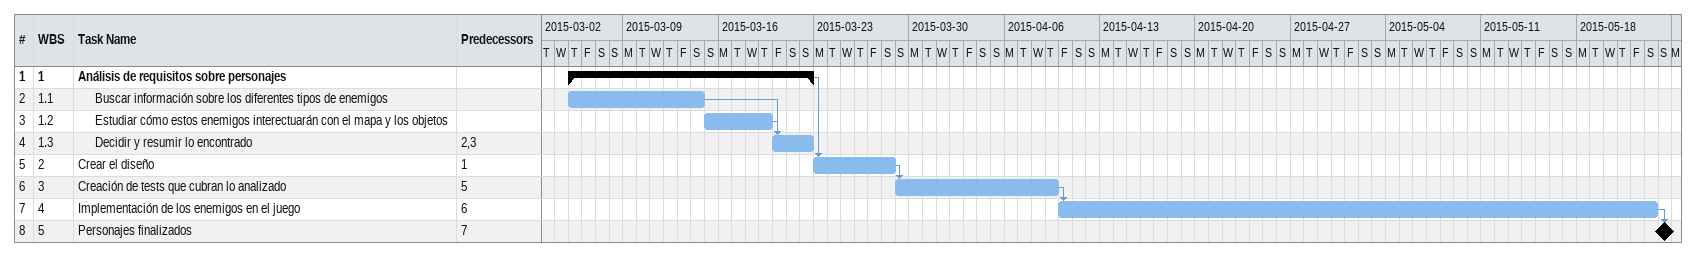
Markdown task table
| ID | WBS | Task | Start | Finish | Predecessors |
|---|---|---|---|---|---|
| 1 | 1 | **Análisis de requisitos sobre personajes** | 2015-03-05 | 2015-03-22 |  |
| 2 | 1.1 | Buscar información sobre los diferentes tipos de enemigos | 2015-03-05 | 2015-03-14 |  |
| 3 | 1.2 | Estudiar cómo estos enemigos interectuarán con el mapa y los objetos | 2015-03-15 | 2015-03-19 |  |
| 4 | 1.3 | Decidir y resumir lo encontrado | 2015-03-20 | 2015-03-22 | 2, 3 |
| 5 | 2 | Crear el diseño | 2015-03-23 | 2015-03-28 | 1 |
| 6 | 3 | Creación de tests que cubran lo analizado | 2015-03-29 | 2015-04-09 | 5 |
| 7 | 4 | Implementación de los enemigos en el juego | 2015-04-10 | 2015-05-23 | 6 |
| 8 | 5 | Personajes finalizados (milestone) | 2015-05-24 | 2015-05-24 | 7 |
